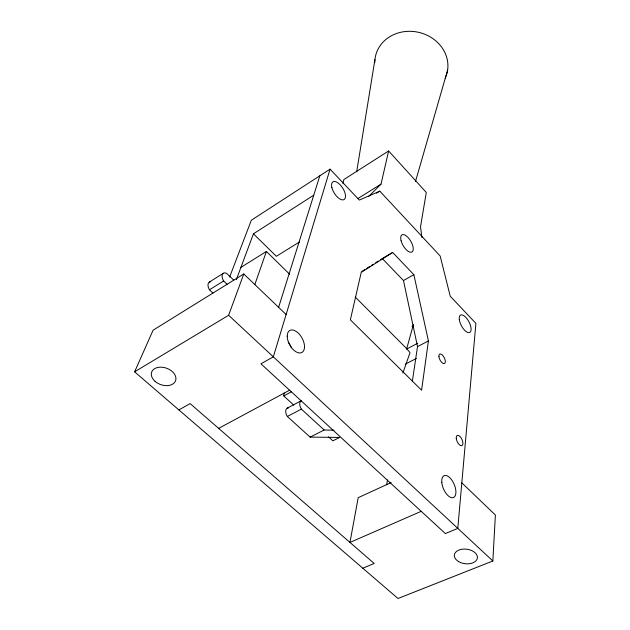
<?xml version="1.0" encoding="UTF-8"?>
<svg xmlns="http://www.w3.org/2000/svg" width="630" height="630" viewBox="0 0 630 630"><rect width="100%" height="100%" fill="white"/><g stroke="black" fill="none" stroke-linecap="round" stroke-linejoin="round"><path stroke-width="0.94" d="M286.114 314.52L243.771 273.955L153.09 330.214L134.615 371.826L397.995 598.5L492.857 560.984L495.385 515.009L461.822 482.856M293.848 405.161L283.744 395.916L284.083 393.002M428.416 340.909L421.588 390.214L350.367 319.827L361.218 272.396L392.679 252.472L413.871 274.688L428.416 340.909L417.525 346.618L412.327 381.426M386.686 484.793L387.458 479.934M356.682 171.785L374.937 59.63M368.786 196.355L381.016 184.141L388.623 150.972L426.29 192.457L420.525 226.761L421.903 237.486M402.869 373.062L410.02 352.65L406.72 348.673L413.422 324.497M342.862 183.243L343.901 179.511L388.623 150.972M415.469 181.597L447.631 70.04M330.065 169.147L273.318 356.832L260.93 363.801L445.394 533.586L457.797 528.381L475.902 323.387L450.237 296.242L440.165 255.993L379.811 191.15L359.32 200.08L330.065 169.147L251.323 220.24L229.627 277.05M278.507 307.676L319.827 175.786M254.772 284.744L266.403 251.441L289.572 274.168M134.615 371.826L228.627 315.268L243.771 273.955M236.329 279.696L253.441 233.801L313.748 195.19M361.801 271.475L365.077 269.404M366.715 268.372L369.991 266.301M371.629 265.261L373.267 264.23M375.724 262.671L378.181 261.119M380.638 259.568L382.276 258.528L403.476 280.547L417.525 346.618M209.239 282.145L223.351 273.278M240.928 267.372L266.403 251.441M212.94 293.052L209.459 289.8L223.642 280.948A6.654 3.89 57.7 0 1 222.382 274.515A6.654 3.89 57.7 0 1 226.658 273.396L233.738 280.122M357.761 198.631L381.016 184.141M376.496 193.205L379.811 191.15M299.494 241.975L276.334 256.308L253.441 233.801M383.079 258.064L392.679 252.472M403.476 280.547L413.871 274.688M178.888 409.933L190.134 403.609L374.181 563.464L362.825 568.228M218.649 428.376L289.603 390.19M411.973 326.718L413.69 325.797M283.744 395.916L291.525 391.742M287.241 408.145L301.203 400.759A6.339 3.654 63.7 0 0 301.368 409.114L324.166 429.999L333.939 430.195M406.515 349.122L417.729 343.216M288.69 407.917A6.292 3.701 63.9 0 0 285.792 410.476A6.292 3.701 63.9 0 0 287.327 416.469L301.368 409.114M405.224 364.227L416.375 358.439M287.327 416.469L310.11 437.11L324.166 429.999M391.143 482.556L358.179 497.692L349.965 542.438L421.202 511.324M310.11 437.11L339.672 437.44L332.853 440.835L328.521 436.873M228.627 315.268L492.857 560.984M223.642 280.948L227.139 284.248M355.233 297.029L406.72 348.673M374.795 62.464A36.753 32.681 12.7 0 1 418.477 32.295A36.753 32.681 12.7 0 1 445.19 78.207M288.335 342.208A12.474 7.135 61.3 0 1 291.391 347.823M209.459 289.8A6.599 3.945 57.7 0 1 210.751 281.744M155.067 381.347A12.71 8.702 19.6 0 0 175.581 380.701A12.71 8.702 19.6 0 0 160.201 367.172A12.71 8.702 19.6 0 0 155.067 381.347M458.734 561.669A11.608 7.308 7.4 0 0 477.312 558.4A11.608 7.308 7.4 0 0 461.593 549.305A11.608 7.308 7.4 0 0 458.734 561.669M438.913 356.588A5.276 2.425 63 0 0 444.087 363.612A5.276 2.425 63 0 0 443.347 356.178A5.276 2.425 63 0 0 438.913 356.588M456.262 438.448A5.591 2.63 65.3 0 0 461.648 445.694A5.591 2.63 65.3 0 0 460.782 437.425A5.591 2.63 65.3 0 0 456.262 438.448M401.089 240.762A9.915 4.41 59.7 0 0 411.831 252.063A9.915 4.41 59.7 0 0 407.996 237.447A9.915 4.41 59.7 0 0 401.089 240.762M331.837 187.496A10.482 4.922 57.6 0 0 343.618 199.773A10.482 4.922 57.6 0 0 340.121 184.755A10.482 4.922 57.6 0 0 331.837 187.496M459.294 319.473A9.836 4.253 62.1 0 0 468.909 332.671A9.836 4.253 62.1 0 0 467.263 319.103A9.836 4.253 62.1 0 0 459.294 319.473M287.225 336.121A12.553 7.04 61.2 0 0 300.14 352.973A12.553 7.04 61.2 0 0 300.242 335.31A12.553 7.04 61.2 0 0 287.225 336.121M441.811 482.556A11.883 5.796 66.8 0 0 453.222 497.629A11.883 5.796 66.8 0 0 451.458 479.619A11.883 5.796 66.8 0 0 441.811 482.556"/></g></svg>
